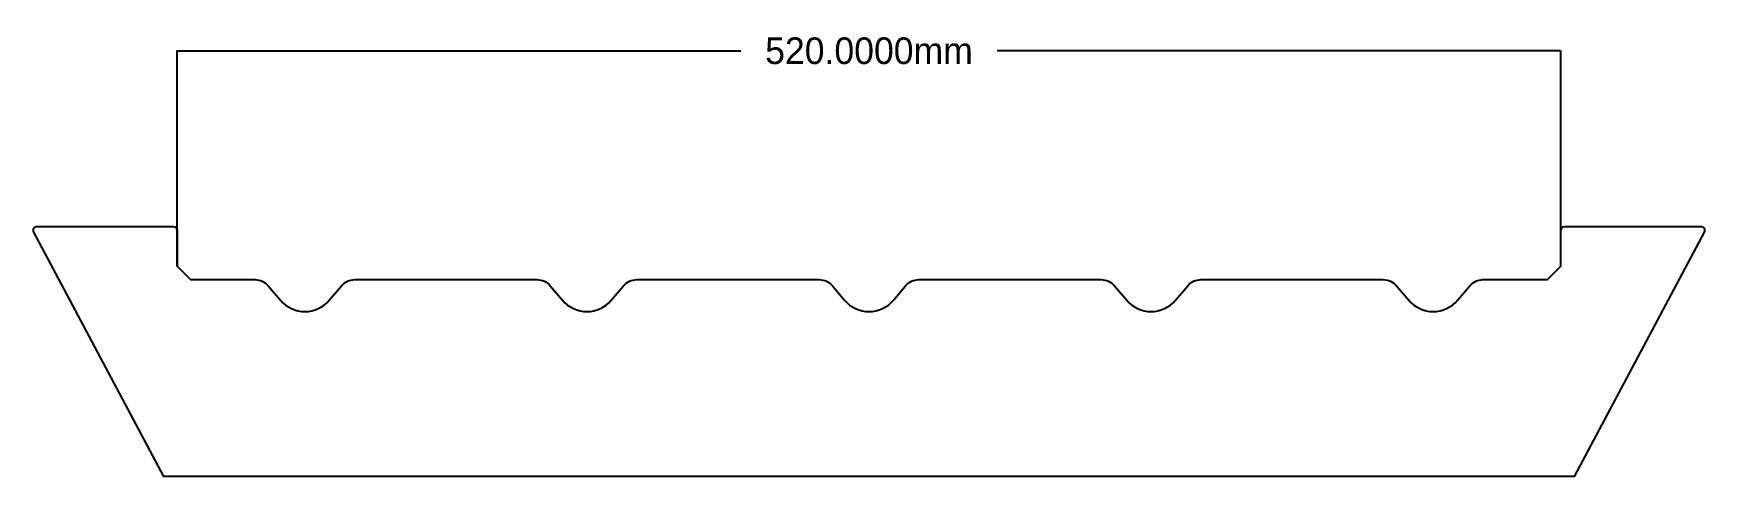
# Model space of a CAD drawing. Header units: millimetres. Extents: x -526 to 102, y -33 to 133.
import ezdxf

# ---------------------------------------------------------------- set-up
doc = ezdxf.new("R2010")
doc.units = ezdxf.units.MM
doc.header["$MEASUREMENT"] = 0
doc.dimstyles.get("Standard").update_dxf_attribs({"dimtxt": 10, "dimasz": 0.18, "dimexe": 0.18, "dimexo": 0.0625, "dimgap": 0.09, "dimtad": 0, "dimtih": 1, "dimtoh": 1, "dimdec": 4, "dimzin": 0, "dimdsep": 46, "dimtxsty": 'STANDARD', "dimcen": 0.09, "dimadec": 0, "dimazin": 0, "dimtfac": 1, "dimtdec": 4, "dimtofl": 0, "dimtmove": 0, "dimatfit": 3, "dimfxl": 1, "dimtolj": 1, "dimtzin": 0, "dimarcsym": 0})

# ---------------------------------------------------------------- blocks, each defined once
blk = doc.blocks.new('*D0')
at = {"color": 0, "linetype": 'Continuous', "lineweight": -2, "transparency": 16777216}
for p, q in [((-472, 46.06), (-472, 127.1)), ((-471.82, 126.92), (-260.19, 126.92)), ((47.82, 126.92), (-163.81, 126.92)), ((48, 46.06), (48, 127.1))]:
    blk.add_line(p, q, dxfattribs=at)
at = {"color": 0, "linetype": 'Continuous', "transparency": 16777216}
for points in [[(-471.82, 126.95), (-471.82, 126.89), (-472, 126.92)], [(47.82, 126.95), (47.82, 126.89), (48, 126.92)]]:
    blk.add_solid(points, dxfattribs=at)
at = {"layer": 'Defpoints', "color": 0, "linetype": 'Continuous', "transparency": 16777216}
for p in [(48, 126.92), (-472, 46), (48, 46)]:
    blk.add_point(p, dxfattribs=at)
at = {"color": 0, "linetype": 'Continuous', "transparency": 16777216, "insert": (-212, 126.92), "char_height": 10, "attachment_point": 5}
blk.add_mtext('\\A1;520.0000mm', dxfattribs=at)

msp = doc.modelspace()

# ---------------------------------------------------------------- linework, layer by layer
msp.add_lwpolyline([(-473.5, 61, -0.414213562), (-472, 59.5), (-472, 46), (-467, 41), (-442.72733, 41, -0.220803645), (-437.76227, 38.69501), (-433.16627, 33.25536, 0.464241013), (-414.83373, 33.25536), (-410.23773, 38.69501, -0.220803645), (-405.27267, 41), (-336.72733, 41, -0.220803645), (-331.76227, 38.69501), (-327.16627, 33.25536, 0.464241013), (-308.83373, 33.25536), (-304.23773, 38.69501, -0.220803645), (-299.27267, 41), (-230.72733, 41, -0.220803645), (-225.76227, 38.69501), (-221.16627, 33.25536, 0.464241013), (-202.83373, 33.25536), (-198.23773, 38.69501, -0.220803645), (-193.27267, 41), (-124.72733, 41, -0.220803645), (-119.76227, 38.69501), (-115.16627, 33.25536, 0.464241013), (-96.83373, 33.25536), (-92.23773, 38.69501, -0.220803645), (-87.27267, 41), (-18.72733, 41, -0.220803645), (-13.76227, 38.69501), (-9.16627, 33.25536, 0.464241013), (9.16627, 33.25536), (13.76227, 38.69501, -0.220803645), (18.72733, 41), (43, 41), (48, 46), (48, 59.5, -0.414213562), (49.5, 61), (100.50313, 61, -0.565825637), (101.82744, 58.79558), (53, -33), (-477, -33), (-525.82744, 58.79558, -0.565825637), (-524.50313, 61)], format="xyb", close=True)

# ---------------------------------------------------------------- dimensions: what is measured, and where the dimension line sits
at = {"linetype": 'Continuous'}
dim = msp.add_linear_dim(base=(48, 126.91689), p1=(-472, 46), p2=(48, 46), dimstyle='Standard', override={"dimpost": 'mm'}, dxfattribs=at)
dim.commit()
dim.dimension.update_dxf_attribs({"geometry": '*D0', "text_midpoint": (-212, 126.91689)})

doc.saveas('drawing.dxf')
